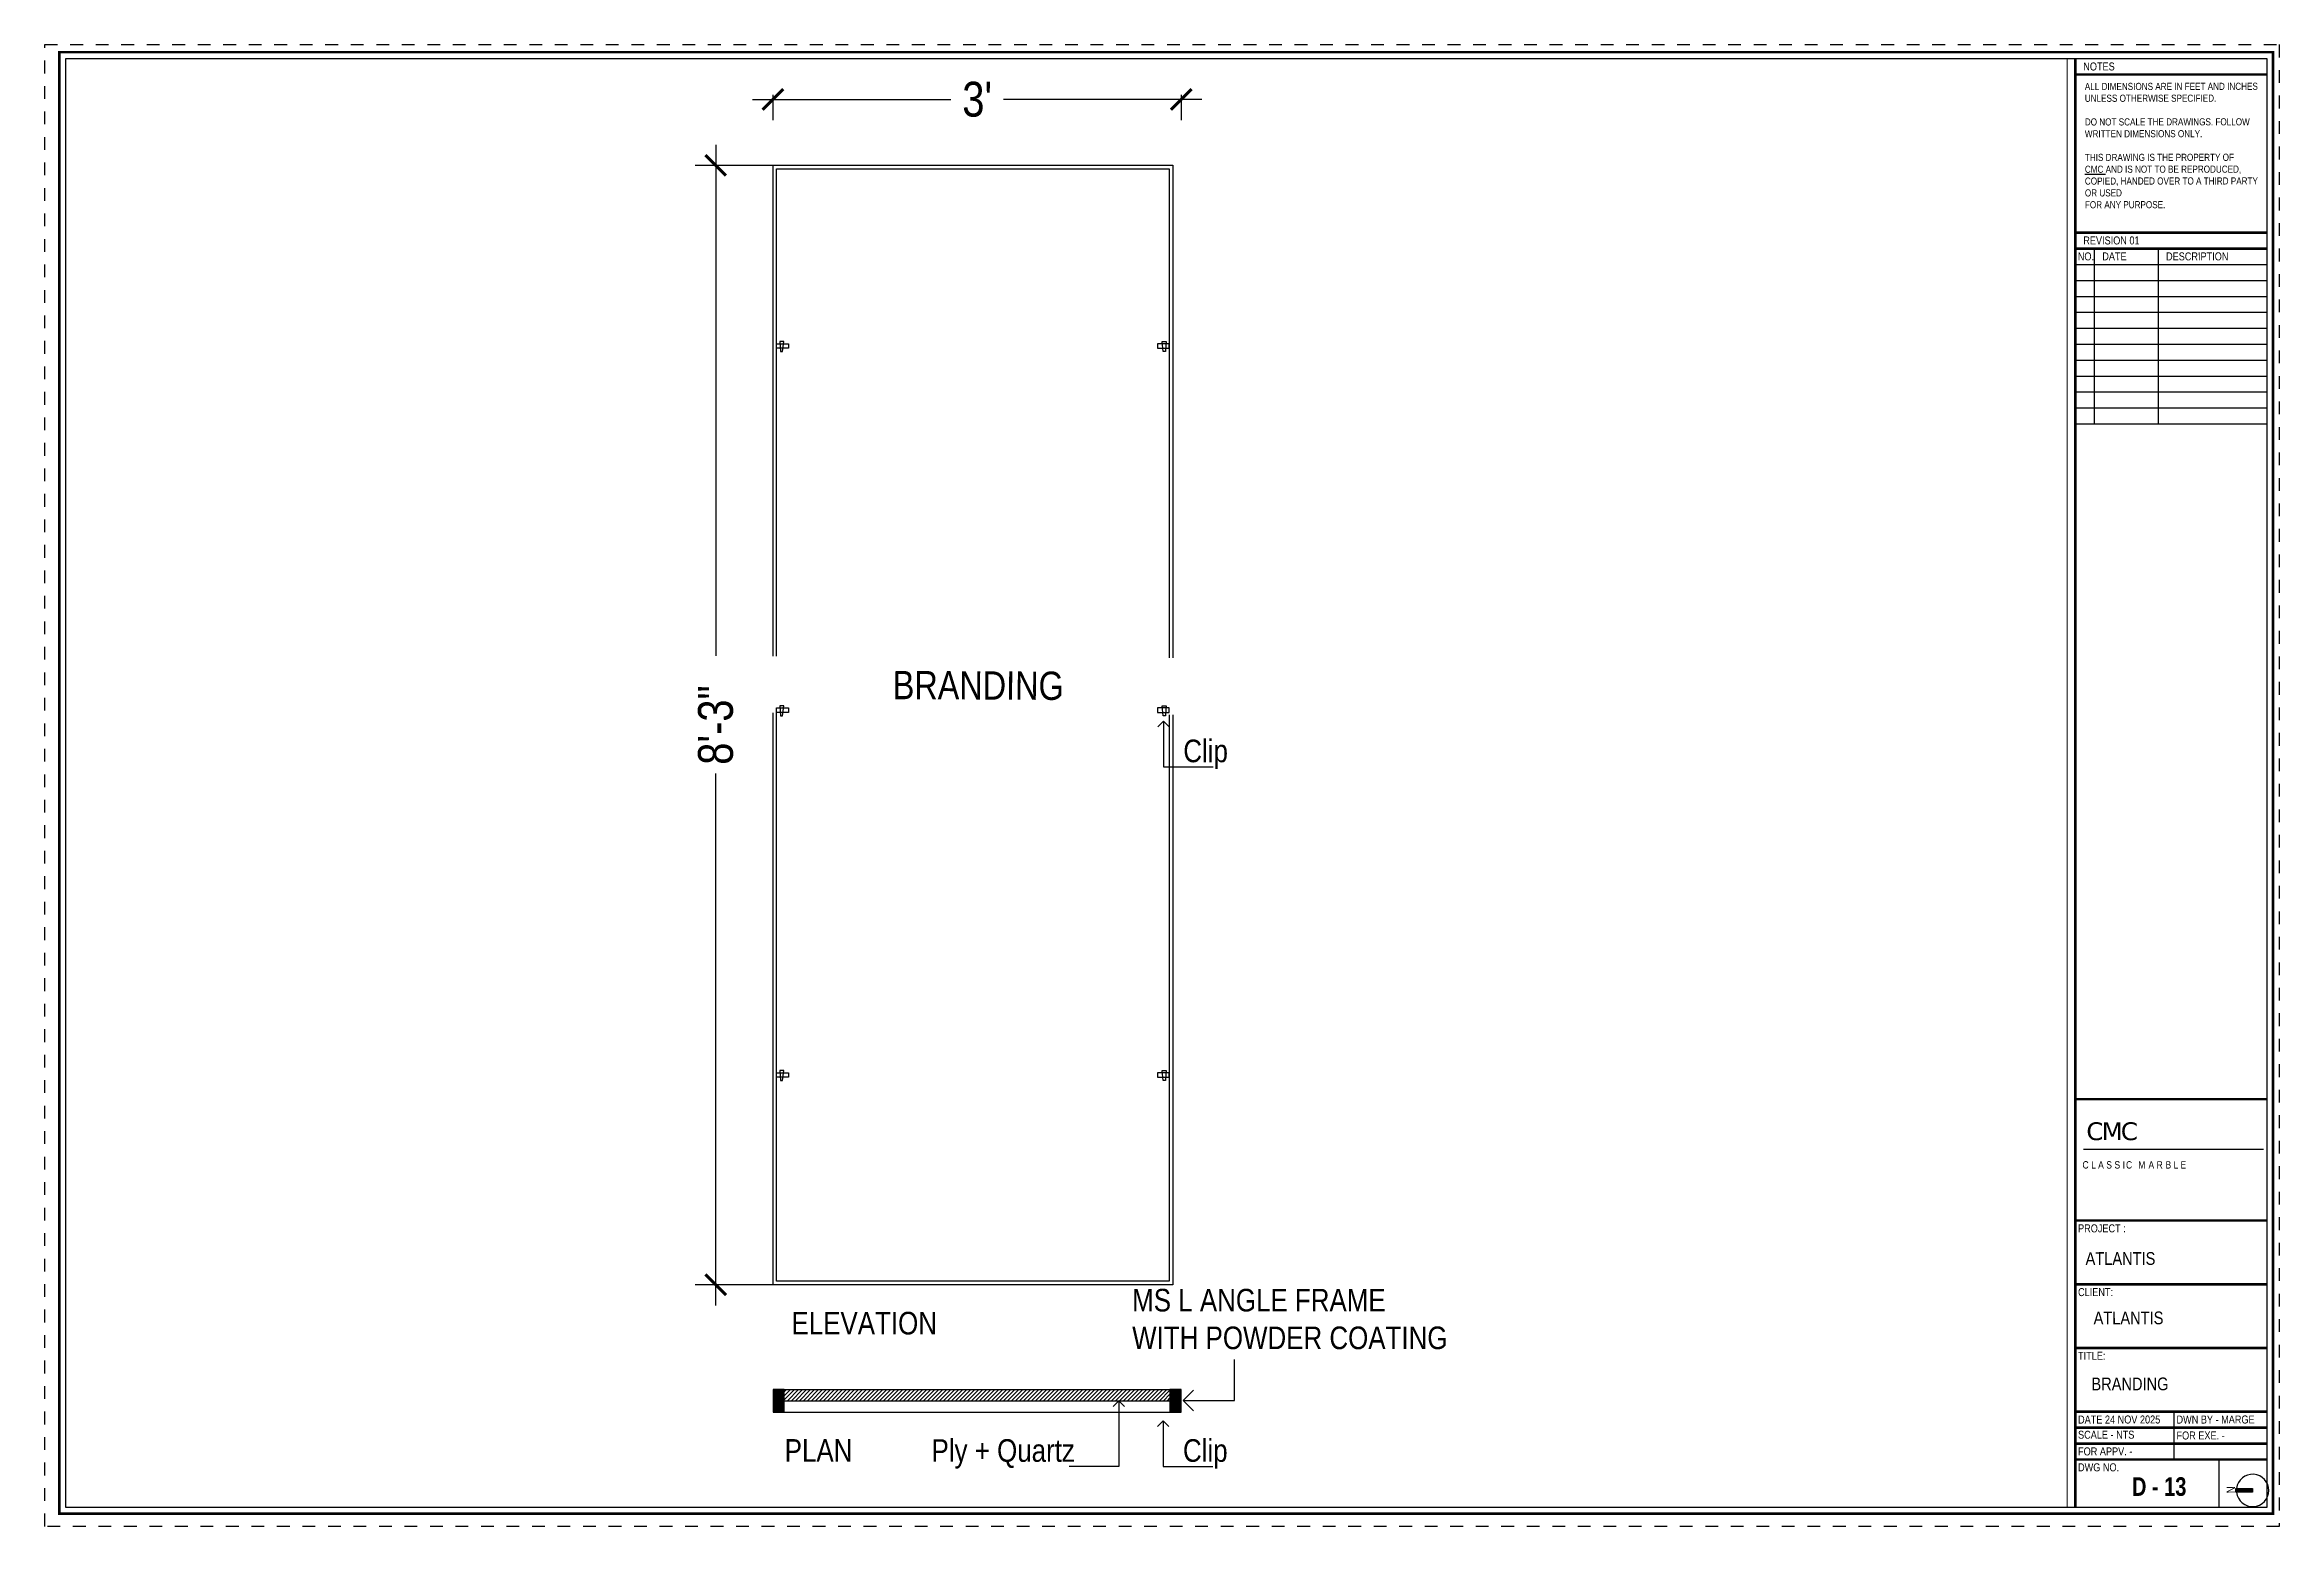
# Paper-space layout 'branding' of a CAD drawing. Header units: inches. Extents: x -0.6 to 16.9, y -0.1 to 11.6.
# The model-space entities are those that its viewports show. They can reach past a viewport. Long polylines and large blocks are cut down to what shows.
import ezdxf

# ---------------------------------------------------------------- set-up
doc = ezdxf.new("R2010")
doc.units = ezdxf.units.IN
doc.header["$LTSCALE"] = 0.05
doc.header["$MEASUREMENT"] = 0
doc.header["$PDMODE"] = 3
doc.header["$PDSIZE"] = -4
doc.linetypes.add('ACAD_ISO03W100', pattern=[30, 12, -18])
doc.linetypes.add('DASHED2', pattern=[0.375, 0.25, -0.125])
doc.layers.get('Defpoints').update_dxf_attribs({"linetype": 'DASHED2'})
for name, color, linetype in [('Flooring Layout', 7, 'Continuous'), ('Furniture text & dimension', 7, 'Continuous'), ('Rk_Sheet format', 40, 'Continuous'), ('Rk_Sheet Format text', 8, 'Continuous'), ('Sheet format', 1, 'Continuous'), ('text', 4, 'Continuous')]:
    doc.layers.add(name, color=color, linetype=linetype)
doc.layers.add('Nplot', color=3, linetype='Continuous', plot=False)
doc.styles.add('9-128OF1-4', font='ARIALN.TTF', dxfattribs={"height": 3.0792})
doc.styles.add('W1', font='')
doc.styles.add('W2', font='ARIALN.TTF')
doc.styles.get('W1').set_extended_font_data('Arial Black', italic=True)
doc.dimstyles.new('DIM 1-4', dxfattribs={"dimtxt": 3.0792, "dimasz": 1.82, "dimexe": 1.82, "dimexo": 0, "dimgap": 0.09, "dimtad": 0, "dimzin": 0, "dimdsep": 46, "dimlunit": 4, "dimtxsty": '9-128OF1-4', "dimblk": 'ARCHTICK', "dimcen": 1.8125, "dimdle": 1.82, "dimclrd": 8, "dimclre": 8, "dimadec": 0, "dimazin": 0, "dimtfac": 1, "dimtofl": 0, "dimtmove": 0, "dimatfit": 3, "dimldrblk": 'OPEN90', "dimfxl": 1, "dimtolj": 1, "dimtzin": 0, "dimlwd": -1, "dimarcsym": 0})

# ---------------------------------------------------------------- blocks, each defined once
blk = doc.blocks.new('_ArchTick')
at = {"color": 0, "const_width": 0.15}
blk.add_lwpolyline([(-0.5, -0.5), (0.5, 0.5)], dxfattribs=at)
blk = doc.blocks.new('*D872')
at = {"layer": 'Defpoints', "color": 0, "ltscale": 50, "transparency": 16777216}
for p in [(-37041.84, -11819.91), (-37005.75, -11819.91), (-37005.75, -11820.32)]:
    blk.add_point(p, dxfattribs=at)
at = {"layer": 'Flooring Layout', "color": 8, "linetype": 'ACAD_ISO03W100', "ltscale": 50, "transparency": 16777216}
for p, q in [((-37043.66, -11820.32), (-37025.04, -11820.32)), ((-37003.93, -11820.32), (-37022.54, -11820.32))]:
    blk.add_line(p, q, dxfattribs=at)
at = {"layer": 'Flooring Layout', "color": 8, "linetype": 'ACAD_ISO03W100', "lineweight": -2, "ltscale": 50, "transparency": 16777216}
for p, q in [((-37041.84, -11819.91), (-37041.84, -11822.14)), ((-37005.75, -11819.91), (-37005.75, -11822.14))]:
    blk.add_line(p, q, dxfattribs=at)
at = {"layer": 'Flooring Layout', "color": 8, "ltscale": 50, "transparency": 16777216, "xscale": 1.82, "yscale": 1.82, "zscale": 1.82, "rotation": 180}
blk.add_blockref('_ArchTick', (-37041.84, -11820.32), dxfattribs=at)
at = {"layer": 'Flooring Layout', "color": 8, "ltscale": 50, "transparency": 16777216, "xscale": 1.82, "yscale": 1.82, "zscale": 1.82}
blk.add_blockref('_ArchTick', (-37005.75, -11820.32), dxfattribs=at)
at = {"layer": 'Flooring Layout', "color": 0, "ltscale": 50, "transparency": 16777216, "insert": (-37023.79, -11820.32), "char_height": 3.079, "attachment_point": 5, "style": '9-128OF1-4', "bg_fill": 3, "box_fill_scale": 1.25, "bg_fill_color": 256, "bg_fill_true_color": 13158600, "bg_fill_transparency": 0}
blk.add_mtext("\\A1;3'", dxfattribs=at)
blk = doc.blocks.new('_Open90')
at = {"color": 0, "linetype": 'ByBlock', "lineweight": -2}
for p, q in [((0, 0), (-1, 0)), ((-0.5, 0.5), (0, 0)), ((0, 0), (-0.5, -0.5))]:
    blk.add_line(p, q, dxfattribs=at)
blk = doc.blocks.new('*D873')
at = {"layer": 'Defpoints', "color": 0, "ltscale": 50, "transparency": 16777216}
for p in [(-37041.84, -11826.15), (-37046.9, -11925.15), (-37041.84, -11925.15)]:
    blk.add_point(p, dxfattribs=at)
at = {"layer": 'Flooring Layout', "color": 8, "linetype": 'ACAD_ISO03W100', "ltscale": 50, "transparency": 16777216}
for p, q in [((-37046.9, -11824.33), (-37046.9, -11872.2)), ((-37046.9, -11926.97), (-37046.9, -11879.1))]:
    blk.add_line(p, q, dxfattribs=at)
at = {"layer": 'Flooring Layout', "color": 8, "linetype": 'ACAD_ISO03W100', "lineweight": -2, "ltscale": 50, "transparency": 16777216}
for p, q in [((-37041.84, -11826.15), (-37048.72, -11826.15)), ((-37041.84, -11925.15), (-37048.72, -11925.15))]:
    blk.add_line(p, q, dxfattribs=at)
at = {"layer": 'Flooring Layout', "color": 8, "ltscale": 50, "transparency": 16777216, "xscale": 1.82, "yscale": 1.82, "zscale": 1.82}
for p, rotation in [((-37046.9, -11826.15), 90), ((-37046.9, -11925.15), 270)]:
    blk.add_blockref('_ArchTick', p, dxfattribs=dict(at, rotation=rotation))
at = {"layer": 'Flooring Layout', "color": 0, "ltscale": 50, "transparency": 16777216, "insert": (-37046.9, -11875.65), "char_height": 3.079, "attachment_point": 5, "rotation": 90, "style": '9-128OF1-4', "bg_fill": 3, "box_fill_scale": 1.25, "bg_fill_color": 256, "bg_fill_true_color": 13158600, "bg_fill_transparency": 0}
blk.add_mtext('\\A1;8\'-3"', dxfattribs=at)

msp = doc.modelspace()

# ---------------------------------------------------------------- hatches: boundary and pattern name
at = {"layer": 'Flooring Layout', "ltscale": 50}
h = msp.add_hatch(color=256, dxfattribs=at)
h.dxf.hatch_style = 1
h.paths.add_polyline_path([(-37040.83574, -11934.41788), (-37041.83574, -11934.41788), (-37041.83574, -11936.41788), (-37040.83574, -11936.41788)])
h = msp.add_hatch(dxfattribs=at)
h.set_pattern_fill('ANSI31', color=256, scale=2)
h.set_pattern_definition([(45, (208.91872, 0), (-0.1767766953, 0.1767766953), [])])
h.paths.add_polyline_path([(-37006.74845, -11934.41788), (-37040.83574, -11934.41788), (-37040.83574, -11935.41788), (-37006.74845, -11935.41788)])
h = msp.add_hatch(color=256, dxfattribs=at)
h.dxf.hatch_style = 1
h.paths.add_polyline_path([(-37005.74845, -11934.41788), (-37006.74845, -11934.41788), (-37006.74845, -11936.41788), (-37005.74845, -11936.41788)])

# ---------------------------------------------------------------- linework, layer by layer
for p, q in [((-37040.83574, -11934.41788), (-37006.74845, -11934.41788)), ((-37040.83574, -11935.41788), (-37006.74845, -11935.41788)), ((-37040.83574, -11936.41788), (-37006.74845, -11936.41788))]:
    msp.add_line(p, q, dxfattribs=at)
for points in [[(-37041.83574, -11826.14599), (-37006.49845, -11826.14599), (-37006.49845, -11925.14599), (-37041.83574, -11925.14599)], [(-37041.52574, -11826.45599), (-37006.80845, -11826.45599), (-37006.80845, -11924.83599), (-37041.52574, -11924.83599)], [(-37006.80845, -11841.93627), (-37007.85696, -11841.93627), (-37007.85696, -11842.32176), (-37006.80845, -11842.32176)], [(-37007.09718, -11841.73772), (-37007.15641, -11842.62086), (-37007.3461, -11842.62086), (-37007.44444, -11841.73772)], [(-37006.80845, -11906.41251), (-37007.85696, -11906.41251), (-37007.85696, -11906.798), (-37006.80845, -11906.798)], [(-37007.09718, -11906.21396), (-37007.15641, -11907.09711), (-37007.3461, -11907.09711), (-37007.44444, -11906.21396)], [(-37041.83574, -11934.41788), (-37041.83574, -11936.41788), (-37040.83574, -11936.41788), (-37040.83574, -11934.41788)], [(-37006.74845, -11934.41788), (-37006.74845, -11936.41788), (-37005.74845, -11936.41788), (-37005.74845, -11934.41788)]]:
    msp.add_lwpolyline(points, close=True, dxfattribs=at)

# ---------------------------------------------------------------- texts
at = {"layer": 'Flooring Layout', "ltscale": 50, "char_height": 2, "style": '9-128OF1-4'}
for s, insert, attachment_point in [('Clip', (-37005.5721, -11876.93531), 1), ('MS L ANGLE FRAME^JWITH POWDER COATING', (-37010.09201, -11925.50988), 1), ('ELEVATION', (-37040.20185, -11927.54522), 1), ('PLAN', (-37040.80255, -11938.80204), 1), ('PLAN', (-37040.80255, -11938.80204), 1), ('Ply + Quartz', (-37015.15477, -11938.80803), 3), ('Clip', (-37005.60086, -11938.80803), 1)]:
    msp.add_mtext_dynamic_manual_height_columns(s, width=32.1203731, gutter_width=15.396, heights=[0], dxfattribs=dict(at, insert=insert, attachment_point=attachment_point))

# ---------------------------------------------------------------- dimensions: what is measured, and where the dimension line sits
at = {"layer": 'Flooring Layout', "ltscale": 50}
dim = msp.add_linear_dim(base=(-37005.74845, -11820.31871), p1=(-37041.83574, -11819.9088), p2=(-37005.74845, -11819.9088), dimstyle='DIM 1-4', override={"dimfxl": 0.1875, "dimtfill": 1, "dimarcsym": 1}, dxfattribs=at)
dim.commit()
dim.dimension.update_dxf_attribs({"geometry": '*D872', "text_midpoint": (-37023.7921, -11820.31871)})

# ---------------------------------------------------------------- leaders
for points, override in [([(-37005.582, -11935.37888), (-37001.06003, -11935.37888), (-37001.06003, -11931.75695)], {"dimgap": 0.09, "dimtad": 0, "dimfxl": 0.1875, "dimtfill": 1, "dimarcsym": 1}), ([(-37011.27816, -11935.41788), (-37011.27816, -11941.23047), (-37015.67082, -11941.23047)], {"dimasz": 1, "dimfxl": 0.1875, "dimtfill": 1, "dimarcsym": 1}), ([(-37007.35391, -11937.17409), (-37007.35391, -11941.23047), (-37002.96124, -11941.23047)], {"dimasz": 1, "dimgap": 0.09, "dimtad": 0, "dimfxl": 0.1875, "dimtfill": 1, "dimarcsym": 1})]:
    msp.add_leader(points, dimstyle='DIM 1-4', override=override, dxfattribs=at)

# ---------------------------------------------------------------- next in the draw order: dimensions: what is measured, and where the dimension line sits
dim = msp.add_linear_dim(base=(-37046.89504, -11925.14599), p1=(-37041.83574, -11826.14599), p2=(-37041.83574, -11925.14599), angle=90, dimstyle='DIM 1-4', override={"dimfxl": 0.1875, "dimtfill": 1, "dimarcsym": 1}, dxfattribs=at)
dim.commit()
dim.dimension.update_dxf_attribs({"geometry": '*D873', "text_midpoint": (-37046.89504, -11875.64599)})

# ---------------------------------------------------------------- next in the draw order: linework, layer by layer
for points in [[(-37041.52574, -11841.93627), (-37040.47724, -11841.93627), (-37040.47724, -11842.32176), (-37041.52574, -11842.32176)], [(-37041.23701, -11841.73772), (-37041.17778, -11842.62086), (-37040.98809, -11842.62086), (-37040.88976, -11841.73772)], [(-37041.52574, -11906.41251), (-37040.47724, -11906.41251), (-37040.47724, -11906.798), (-37041.52574, -11906.798)], [(-37041.23701, -11906.21396), (-37041.17778, -11907.09711), (-37040.98809, -11907.09711), (-37040.88976, -11906.21396)]]:
    msp.add_lwpolyline(points, close=True, dxfattribs=at)

# ---------------------------------------------------------------- next in the draw order: texts
at = {"layer": 'text', "color": 7, "ltscale": 50, "true_color": 0xffffff, "insert": (-37083.78054, -11871.8789), "char_height": 2.5, "width": 119.7881661, "attachment_point": 4, "rotation": 359.7287349, "style": '9-128OF1-4', "bg_fill": 2}
msp.add_mtext('\\pi52.53051;{\\C30;\\c2254834;BRANDING }', dxfattribs=at)

# ---------------------------------------------------------------- next in the draw order: linework, layer by layer
at = {"layer": 'Flooring Layout', "ltscale": 50}
for points in [[(-37041.52574, -11874.14049), (-37040.47724, -11874.14049), (-37040.47724, -11874.52598), (-37041.52574, -11874.52598)], [(-37041.23701, -11873.94194), (-37041.17778, -11874.82508), (-37040.98809, -11874.82508), (-37040.88976, -11873.94194)], [(-37006.80845, -11874.14049), (-37007.85696, -11874.14049), (-37007.85696, -11874.52598), (-37006.80845, -11874.52598)], [(-37007.09718, -11873.94194), (-37007.15641, -11874.82508), (-37007.3461, -11874.82508), (-37007.44444, -11873.94194)]]:
    msp.add_lwpolyline(points, close=True, dxfattribs=at)

# ---------------------------------------------------------------- next in the draw order: leaders
msp.add_leader([(-37007.32515, -11875.30137), (-37007.32515, -11879.35775), (-37002.93249, -11879.35775)], dimstyle='DIM 1-4', override={"dimasz": 1, "dimgap": 0.09, "dimtad": 0, "dimfxl": 0.1875, "dimtfill": 1, "dimarcsym": 1}, dxfattribs=at)

psp = doc.layouts.new('branding')

# ---------------------------------------------------------------- hatches: boundary and pattern name
at = {"layer": 'Sheet format', "ltscale": 0.02}
psp.add_hatch(color=256, dxfattribs=at).paths.add_polyline_path([(16.547, 0.243), (16.547, 0.212), (16.68, 0.212), (16.68, 0.243)])

# ---------------------------------------------------------------- linework, layer by layer
at = {"layer": 'Defpoints', "color": 6, "ltscale": 0.03}
psp.add_lwpolyline([(16.889, -0.055), (-0.632, -0.055), (-0.632, 11.57), (16.889, 11.57)], close=True, dxfattribs=at)
at = {"layer": 'Furniture text & dimension', "ltscale": 50}
psp.add_line((15.354, 2.905), (16.765, 2.905), dxfattribs=at)
at = {"layer": 'Rk_Sheet format', "ltscale": 0.03}
psp.add_lwpolyline([(16.547, 0.212), (16.547, 0.243), (16.68, 0.243), (16.68, 0.212)], close=True, dxfattribs=at)
at = {"layer": 'Sheet format', "color": 2, "ltscale": 0.02}
for p, q in [((15.438, 9.97), (15.438, 8.595)), ((15.938, 9.97), (15.938, 8.595)), ((16.062, 0.844), (16.062, 0.469)), ((16.415, 0.469), (16.415, 0.094))]:
    psp.add_line(p, q, dxfattribs=at)
at = {"layer": 'Sheet format', "ltscale": 0.02, "const_width": 0.0197}
psp.add_lwpolyline([(16.84, 0.044), (-0.517, 0.044), (-0.517, 11.511), (16.84, 11.511)], close=True, dxfattribs=at)
at = {"layer": 'Sheet format', "color": 2, "ltscale": 0.02}
psp.add_lwpolyline([(16.79, 0.094), (-0.467, 0.094), (-0.467, 11.461), (16.79, 11.461)], close=True, dxfattribs=at)
at = {"layer": 'Sheet format', "ltscale": 0.02, "const_width": 0.0197}
for points in [[(15.29, 11.461), (15.29, 0.094)], [(15.29, 11.336), (16.79, 11.336)], [(15.29, 10.095), (16.79, 10.095)], [(15.29, 9.97), (16.79, 9.97)], [(16.79, 3.296), (15.29, 3.296)], [(16.79, 2.344), (15.29, 2.344)], [(16.79, 1.844), (15.29, 1.844)], [(16.79, 1.344), (15.29, 1.344)], [(16.79, 0.844), (15.29, 0.844)], [(16.79, 0.719), (15.29, 0.719)], [(16.79, 0.594), (15.29, 0.594)], [(16.79, 0.469), (15.29, 0.469)]]:
    psp.add_lwpolyline(points, dxfattribs=at)
at = {"layer": 'Sheet format', "color": 2, "ltscale": 0.02}
for points in [[(15.29, 9.845), (16.79, 9.845)], [(15.29, 9.72), (16.79, 9.72)], [(15.29, 9.595), (16.79, 9.595)], [(15.29, 9.47), (16.79, 9.47)], [(15.29, 9.345), (16.79, 9.345)], [(15.29, 9.22), (16.79, 9.22)], [(15.29, 9.095), (16.79, 9.095)], [(15.29, 8.97), (16.79, 8.97)], [(15.29, 8.845), (16.79, 8.845)], [(15.29, 8.72), (16.79, 8.72)], [(15.29, 8.595), (16.79, 8.595)]]:
    psp.add_lwpolyline(points, dxfattribs=at)
psp.add_lwpolyline([(16.554, 0.212, 0.941926), (16.807, 0.226, 0.938097), (16.554, 0.243, 0.938097)], format="xyb", dxfattribs=at)

# ---------------------------------------------------------------- texts
at = {"layer": 'Rk_Sheet Format text', "color": 0, "attachment_point": 1, "style": 'W2'}
for s, insert, char_height, width, rotation in [('NOTES', (15.352, 11.43), 0.0625, 1.42206, 0.0497), ('{\\C7;ALL DIMENSIONS ARE IN FEET AND INCHES UNLESS OTHERWISE SPECIFIED.\\P\\PDO NOT SCALE THE DRAWINGS. FOLLOW WRITTEN DIMENSIONS ONLY.\\P\\PTHIS DRAWING IS THE PROPERTY OF\\P\\LCMC \\lAND IS NOT TO BE REPRODUCED, COPIED, HANDED OVER TO A THIRD PARTY OR USED\\PFOR ANY PURPOSE.}', (15.364, 11.27), 0.05567, 1.4156, 0.0497), ('REVISION 01', (15.352, 10.065), 0.0625, 1.42206, 0.0497), ('NO.', (15.309, 9.94), 0.0625, 1.42206, 0.0497), ('DATE', (15.501, 9.94), 0.0625, 1.42206, 0.0497), ('DESCRIPTION', (16.001, 9.94), 0.0625, 1.42206, 0.0497), ('PROJECT :', (15.311, 2.314), 0.0625, 1.42206, 0.0497), ('ATLANTIS', (15.37, 2.096), 0.1, 1.4771, 0.0497), ('CLIENT:', (15.311, 1.814), 0.0625, 1.42206, 0.0497), ('ATLANTIS', (15.433, 1.63), 0.1, 1.4771, 0.0497), ('TITLE:', (15.311, 1.314), 0.0625, 1.42206, 0.0497), ('BRANDING ', (15.416, 1.112), 0.1, 1.31828, 0.0497), ('DATE 24 NOV 2025', (15.311, 0.814), 0.0625, 1.42206, 0.0497), ('DWN BY - MARGE', (16.083, 0.814), 0.0625, 1.42206, 0.0497), ('\\A1;SCALE - NTS', (15.311, 0.695), 0.0625, 1.42206, 0.0497), ('FOR APPV. - ', (15.311, 0.564), 0.0625, 1.42206, 0.0497), ('FOR EXE. - ', (16.083, 0.689), 0.0625, 1.42206, 0.0497), ('DWG NO.', (15.311, 0.439), 0.0625, 1.42206, 0.0497), ('{\\fImpact|b0|i0|c0|p34;D - 13}', (15.734, 0.33), 0.14598, 2.07599, 0.0497), ('N', (16.477, 0.204), 0.0664, 1.76285, 90.9184)]:
    psp.add_mtext(s, dxfattribs=dict(at, insert=insert, char_height=char_height, width=width, rotation=rotation))
at = {"layer": 'Rk_Sheet Format text', "color": 0, "attachment_point": 1}
for s, insert, char_height, width, style in [('{\\fVerdana|b0|i0|c0|p34;\\T0.9;\\C7;CMC}', (15.376, 3.115), 0.14009, 1.36276, 'W1'), ('{\\T1.45;\\C7;CLASSIC MARBLE}', (15.346, 2.81), 0.05781, 2.47777, 'W2')]:
    psp.add_mtext(s, dxfattribs=dict(at, insert=insert, char_height=char_height, width=width, style=style))

# ---------------------------------------------------------------- viewports
at = {"layer": 'Nplot', "lineweight": 53}
psp.add_viewport(center=(7.379, 5.777), size=(15.691, 11.36611), view_center_point=(-37015.90171, -11880.77565), view_height=128.118485, dxfattribs=at)

doc.saveas('drawing.dxf')
